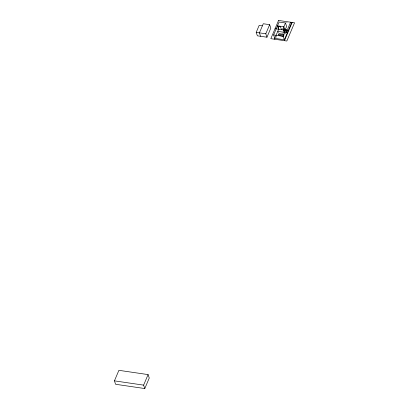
<?xml version="1.0" encoding="UTF-8"?>
<svg xmlns="http://www.w3.org/2000/svg" width="409" height="409" viewBox="0 0 409 409"><rect width="100%" height="100%" fill="white"/><g stroke="black" fill="none" stroke-linecap="round" stroke-linejoin="round"><path stroke-width="0.61" d="M262.384 25.859L263.278 23.742L269.649 24.678L270.824 28.103L266.954 37.209L257.373 35.808L256.198 32.383L259.168 25.389L262.384 25.859L259.413 32.853L260.584 36.278M114.428 380.856L118.896 370.329L148.089 374.598L149.259 378.023L144.791 388.55L115.599 384.281L114.428 380.856L143.615 385.125L144.791 388.55M266.954 37.209L265.784 33.783L269.649 24.678M284.802 39.816L274.782 38.354L273.611 34.929L279.091 22.03L285.456 22.965L286.627 26.391L284.122 32.291L282.946 28.865L285.456 22.965M274.419 39.203L278.657 29.223M278.631 34.392L278.974 33.594L283.463 34.249L283.851 35.394L283.514 36.191L279.025 35.537L278.631 34.392L283.12 35.051L283.514 36.191M284.122 32.291L285.017 30.179L283.846 26.754L277.481 25.823L278.652 29.249M283.12 35.051L283.463 34.249M291.74 22.377L284.367 39.755L283.192 36.329L286.162 29.336L282.946 28.865M287.077 30.471L290.589 22.209M284.439 40.67L292.184 22.444M143.615 385.125L148.089 374.598M276.617 37.035L276.581 36.631M282.88 33.211L283.238 33.114M287.041 22.5L286.694 22.521M278.555 32.209L278.258 32.204M285.758 33.231L285.487 33.236M275.053 28.712L288.238 30.629M277.752 31.355L287.338 32.761L286.162 29.336M256.198 32.383L265.784 33.783M273.611 34.929L283.192 36.329M286.637 32.659L285.605 29.652L283.703 29.376L284.73 32.383M281.484 29.663L280.451 26.641L277.875 26.268L278.907 29.284M278.56 20.45L270.824 38.676L286.832 41.018L294.572 22.792L278.56 20.45"/></g></svg>
